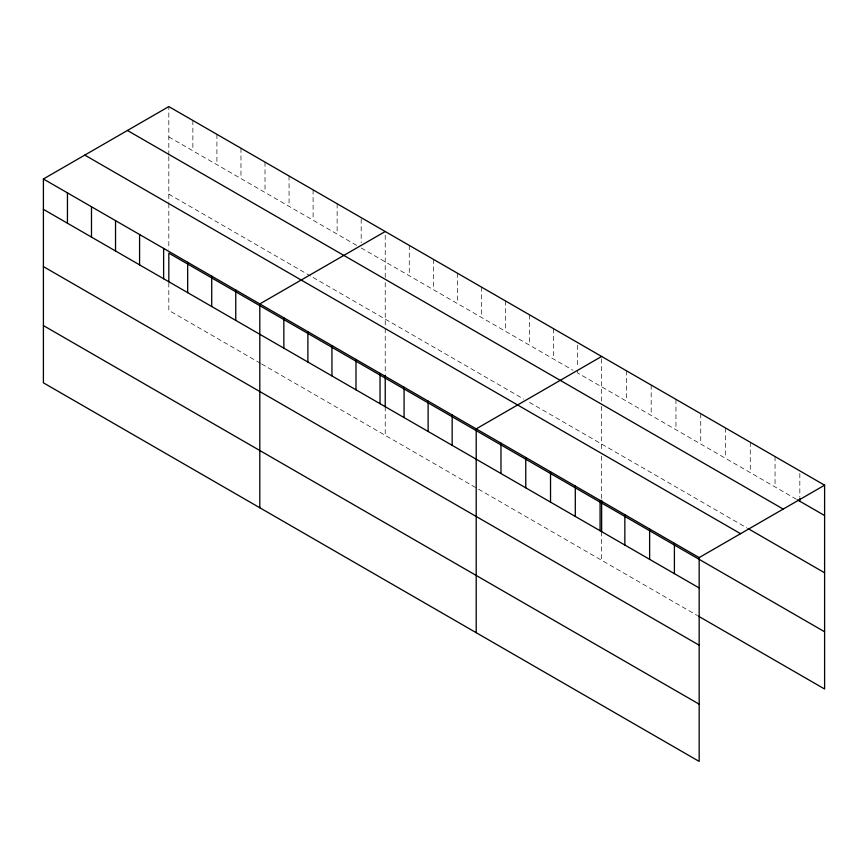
<?xml version="1.0" encoding="UTF-8"?>
<svg xmlns="http://www.w3.org/2000/svg" width="868" height="868" viewBox="0 0 868 868"><rect width="100%" height="100%" fill="white"/><g stroke="black" fill="none" stroke-linecap="round" stroke-linejoin="round"><path stroke-width="0.65" stroke-dasharray="4.34 3.25" d="M168.826 156.446L168.826 202.222M168.826 155.144L168.826 106.58M385.229 282.686L385.229 327.16M385.229 277.478L385.229 231.517M601.632 406.322L601.632 450.752M601.632 401.124L601.632 356.455M168.826 136.927L356.607 245.34M361.186 247.988L573.01 370.278M796.444 499.284L577.589 372.925L577.589 368.965M168.826 194.172L310.809 276.143M313.098 277.467L523.773 399.106M529.502 402.405L746.903 527.918M260.433 363.291L168.826 310.408L168.826 281.774M261.572 363.952L697.351 615.542M799.829 473.516L799.829 497.277M775.048 456.579L775.048 486.926M750.278 442.279L750.278 472.626M725.507 427.967L725.507 458.326M700.736 413.667L700.736 444.025M675.955 399.367L675.955 429.714M651.184 385.066L651.184 415.414M626.414 370.755L626.414 401.114M601.632 456.123L601.632 499.013M601.632 531.661L601.632 560.283M577.589 345.214L577.589 367.652M553.545 328.69L553.545 359.048M529.502 314.813L529.502 345.16M505.458 300.925L505.458 331.283M481.414 287.048L481.414 317.395M457.371 273.16L457.371 303.518M433.327 259.282L433.327 289.63M409.273 245.394L409.273 275.753M385.229 328.495L385.229 374.075M385.229 406.723L385.229 435.345M361.186 218.953L361.186 242.704M337.142 203.752L337.142 234.1M313.098 189.864L313.098 220.222M289.055 175.987L289.055 206.345M265.011 162.11L265.011 192.457M240.968 148.222L240.968 178.58M216.913 134.345L216.913 164.692M192.87 120.457L192.87 150.815M168.826 203.557L168.826 249.138"/><path stroke-width="1.3" d="M43.4 178.992L699.174 557.592L699.174 761.42L43.4 382.821L43.4 178.992L168.826 106.58L824.6 485.179L824.6 689.008L698.48 616.193M385.229 231.517L259.803 303.93L259.803 507.758M601.632 356.455L476.206 428.868L476.206 632.696M699.174 557.592L824.6 485.179M797.573 499.935L824.6 515.538M127.433 130.471L783.207 509.082M748.032 528.569L824.6 572.782M84.793 155.09L740.567 533.701M824.6 631.763L168.826 253.152L168.826 281.774M43.4 209.34L699.174 587.951M43.4 266.595L699.174 645.195M43.4 325.576L699.174 704.176M799.829 498.59L799.829 501.237M674.403 543.292L674.403 573.65M649.622 528.992L649.622 559.35M624.851 514.691L624.851 545.039M601.632 500.359L601.632 531.661M600.081 500.38L600.081 530.739M575.3 486.08L575.3 516.438M550.529 471.78L550.529 502.138M525.758 457.479L525.758 487.827M500.988 443.179L500.988 473.527M452.163 414.991L452.163 445.338M428.119 401.103L428.119 431.461M404.076 387.226L404.076 417.573M385.229 375.421L385.229 406.723M380.032 373.338L380.032 403.696M355.988 359.461L355.988 389.808M331.945 345.572L331.945 375.931M307.89 331.695L307.89 362.054M283.847 317.818L283.847 348.166M235.76 290.053L235.76 320.401M211.716 276.165L211.716 306.523M187.672 262.288L187.672 292.635M163.629 248.4L163.629 278.758M139.585 234.523L139.585 264.87M115.531 220.635L115.531 250.993M91.487 206.758L91.487 237.105M67.444 192.87L67.444 223.228"/></g></svg>
